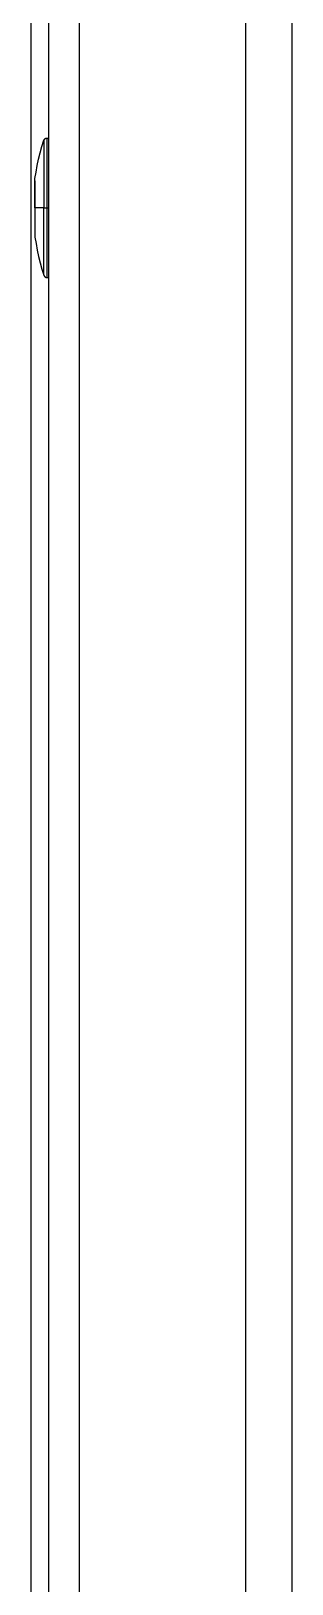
# Model space of a CAD drawing. Header units: millimetres. Extents: x -1283 to 2747, y -259 to 2557.
# Drawn here: x 1142.2 to 1159, y 1381.6 to 1481.7 of the extents above; entities that cross this region are included whole.
import ezdxf

# ---------------------------------------------------------------- set-up
doc = ezdxf.new("R2010")
doc.units = ezdxf.units.MM
doc.header["$MEASUREMENT"] = 0
doc.layers.add('Utwórz2D linie widoczne', color=7, linetype='Continuous', true_color=0x000000)

msp = doc.modelspace()

# ---------------------------------------------------------------- linework, layer by layer
at = {"layer": 'Utwórz2D linie widoczne'}
for p, q in [((1142.15, 1341.72), (1142.15, 2061.38)), ((1155.98, 2055.65), (1155.98, 1346.65)), ((1158.98, 2055.65), (1158.98, 1346.65)), ((1143.27, 2040.3), (1143.27, 1343.15)), ((1145.27, 1343.38), (1145.27, 2031.14)), ((1142.85, 1474.29), (1142.98, 1474.69)), ((1142.98, 1474.7), (1142.99, 1474.71)), ((1142.98, 1474.69), (1142.98, 1474.7)), ((1142.98, 1474.7), (1142.98, 1474.7)), ((1142.98, 1474.69), (1142.98, 1470.33)), ((1142.99, 1474.73), (1143, 1474.74)), ((1142.99, 1474.72), (1142.99, 1474.73)), ((1142.99, 1474.71), (1142.99, 1474.72)), ((1142.99, 1474.72), (1142.99, 1474.72)), ((1143, 1474.74), (1143.01, 1474.75)), ((1143, 1474.74), (1143, 1474.74)), ((1143.01, 1474.75), (1143.01, 1474.76)), ((1143.01, 1474.76), (1143.02, 1474.76)), ((1143.01, 1474.75), (1143.01, 1474.75)), ((1143.02, 1474.76), (1143.02, 1474.77)), ((1143.02, 1474.77), (1143.03, 1474.77)), ((1143.03, 1474.77), (1143.03, 1474.78)), ((1143.03, 1474.78), (1143.04, 1474.78)), ((1143.04, 1474.78), (1143.04, 1474.79)), ((1143.04, 1474.79), (1143.05, 1474.79)), ((1143.05, 1474.79), (1143.05, 1474.8)), ((1143.05, 1474.8), (1143.06, 1474.8)), ((1143.06, 1474.8), (1143.07, 1474.8)), ((1143.07, 1474.8), (1143.07, 1474.81)), ((1143.07, 1474.81), (1143.08, 1474.81)), ((1143.08, 1474.81), (1143.09, 1474.82)), ((1143.08, 1474.81), (1143.08, 1474.81)), ((1143.09, 1474.82), (1143.1, 1474.82)), ((1143.1, 1474.82), (1143.11, 1474.83)), ((1143.1, 1474.82), (1143.1, 1474.82)), ((1143.11, 1474.83), (1143.12, 1474.83)), ((1143.12, 1474.83), (1143.12, 1474.83)), ((1143.12, 1474.83), (1143.13, 1474.83)), ((1143.13, 1474.83), (1143.14, 1474.83)), ((1143.14, 1474.83), (1143.14, 1474.83)), ((1143.14, 1474.83), (1143.15, 1474.83)), ((1143.15, 1474.83), (1143.16, 1474.83)), ((1143.16, 1474.83), (1143.16, 1474.83)), ((1143.16, 1474.83), (1143.17, 1474.83)), ((1143.17, 1474.83), (1143.17, 1470.33)), ((1143.17, 1474.83), (1143.27, 1474.83)), ((1142.63, 1473.47), (1142.74, 1473.88)), ((1142.74, 1473.88), (1142.85, 1474.29)), ((1142.4, 1472.22), (1142.47, 1472.64)), ((1142.47, 1472.64), (1142.54, 1473.06)), ((1142.54, 1473.06), (1142.63, 1473.47)), ((1142.39, 1472.15), (1142.4, 1472.18)), ((1142.39, 1472.12), (1142.39, 1472.15)), ((1142.39, 1472.08), (1142.39, 1472.12)), ((1142.39, 1472.08), (1142.39, 1470.33)), ((1142.4, 1470.33), (1142.4, 1472.22)), ((1142.4, 1472.18), (1142.4, 1472.21)), ((1142.39, 1470.33), (1142.4, 1470.33)), ((1142.39, 1470.33), (1142.39, 1470.33)), ((1142.39, 1470.33), (1142.39, 1468.58)), ((1142.4, 1470.33), (1142.4, 1468.45)), ((1142.98, 1470.33), (1142.4, 1470.33)), ((1142.98, 1470.33), (1143.17, 1470.33)), ((1142.98, 1465.98), (1142.98, 1470.33)), ((1143.17, 1470.33), (1143.27, 1470.33)), ((1143.17, 1470.33), (1143.17, 1465.84)), ((1142.39, 1468.58), (1142.39, 1468.55)), ((1142.39, 1468.55), (1142.39, 1468.52)), ((1142.39, 1468.52), (1142.4, 1468.49)), ((1142.4, 1468.49), (1142.4, 1468.46)), ((1142.4, 1468.45), (1142.47, 1468.03)), ((1142.47, 1468.03), (1142.54, 1467.61)), ((1142.54, 1467.61), (1142.63, 1467.2)), ((1142.63, 1467.2), (1142.74, 1466.79)), ((1142.74, 1466.79), (1142.85, 1466.38)), ((1142.85, 1466.38), (1142.98, 1465.98)), ((1142.98, 1465.98), (1142.98, 1465.97)), ((1142.98, 1465.97), (1142.98, 1465.96)), ((1142.98, 1465.96), (1142.99, 1465.96)), ((1142.99, 1465.96), (1142.99, 1465.95)), ((1142.99, 1465.95), (1142.99, 1465.95)), ((1142.99, 1465.95), (1142.99, 1465.94)), ((1142.99, 1465.94), (1143, 1465.93)), ((1143, 1465.93), (1143, 1465.93)), ((1143, 1465.93), (1143.01, 1465.92)), ((1143.01, 1465.92), (1143.01, 1465.92)), ((1143.01, 1465.92), (1143.01, 1465.91)), ((1143.01, 1465.91), (1143.02, 1465.91)), ((1143.02, 1465.91), (1143.02, 1465.9)), ((1143.02, 1465.9), (1143.03, 1465.9)), ((1143.03, 1465.9), (1143.03, 1465.89)), ((1143.03, 1465.89), (1143.04, 1465.89)), ((1143.04, 1465.89), (1143.04, 1465.88)), ((1143.04, 1465.88), (1143.05, 1465.88)), ((1143.05, 1465.88), (1143.05, 1465.87)), ((1143.05, 1465.87), (1143.06, 1465.87)), ((1143.06, 1465.87), (1143.07, 1465.86)), ((1143.07, 1465.86), (1143.07, 1465.86)), ((1143.07, 1465.86), (1143.08, 1465.86)), ((1143.08, 1465.86), (1143.08, 1465.85)), ((1143.08, 1465.85), (1143.09, 1465.85)), ((1143.09, 1465.85), (1143.1, 1465.85)), ((1143.1, 1465.85), (1143.1, 1465.85)), ((1143.1, 1465.85), (1143.11, 1465.84)), ((1143.11, 1465.84), (1143.12, 1465.84)), ((1143.12, 1465.84), (1143.12, 1465.84)), ((1143.12, 1465.84), (1143.13, 1465.84)), ((1143.13, 1465.84), (1143.14, 1465.84)), ((1143.14, 1465.84), (1143.14, 1465.84)), ((1143.14, 1465.84), (1143.15, 1465.84)), ((1143.15, 1465.84), (1143.16, 1465.84)), ((1143.16, 1465.84), (1143.16, 1465.84)), ((1143.16, 1465.84), (1143.17, 1465.83)), ((1143.17, 1465.83), (1143.27, 1465.83))]:
    msp.add_line(p, q, dxfattribs=at)

doc.saveas('drawing.dxf')
